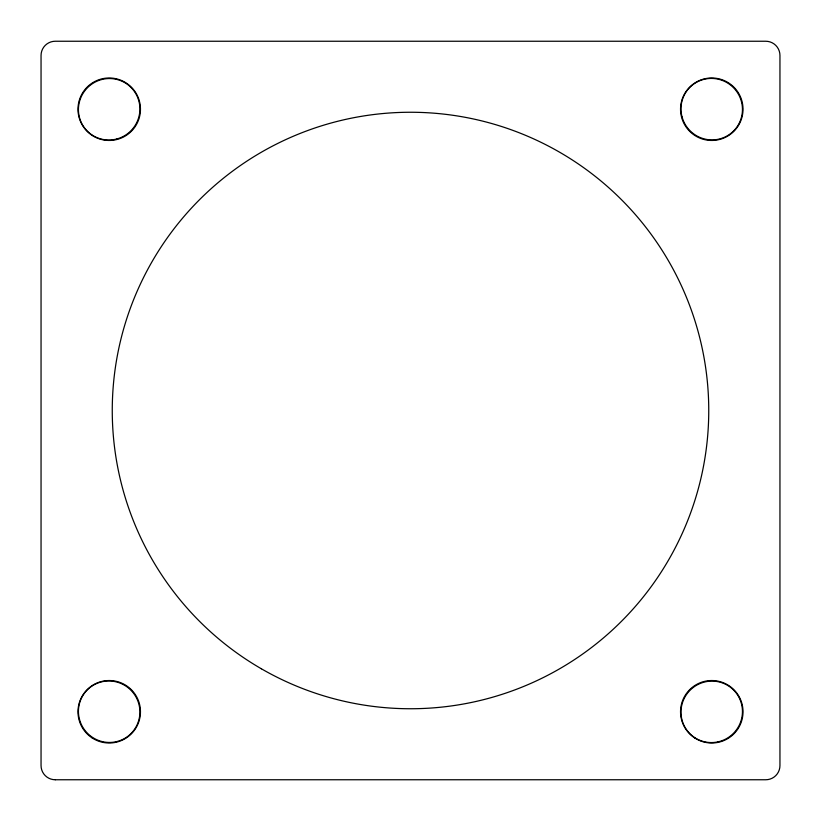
<?xml version="1.0" encoding="UTF-8"?>
<svg xmlns="http://www.w3.org/2000/svg" width="821" height="821" viewBox="0 0 821 821"><rect width="100%" height="100%" fill="white"/><g stroke="black" fill="none" stroke-linecap="round" stroke-linejoin="round"><path stroke-width="1.23" d="M55.253 779.755L765.747 779.755A14.203 14.203 0 0 0 779.95 765.562L779.95 55.438A14.203 14.203 0 0 0 765.747 41.245L55.253 41.245A14.203 14.203 0 0 0 41.05 55.438L41.05 765.552A14.193 14.193 0 0 0 55.253 779.755M261.376 668.787A298.249 298.249 0 0 0 708.749 410.5A298.249 298.249 0 0 0 261.376 152.213A298.249 298.249 0 0 0 261.376 668.787M694.853 738.038A31.249 31.249 0 0 0 742.984 713.305A31.249 31.249 0 0 0 697.491 683.985A31.249 31.249 0 0 0 694.853 738.038M92.301 738.038A31.249 31.249 0 0 0 140.432 713.305A31.249 31.249 0 0 0 94.938 683.985A31.249 31.249 0 0 0 92.301 738.038M92.301 135.486A31.249 31.249 0 0 0 140.432 110.743A31.249 31.249 0 0 0 94.938 81.433A31.249 31.249 0 0 0 92.301 135.486M694.853 135.486A31.249 31.249 0 0 0 742.984 110.743A31.249 31.249 0 0 0 697.491 81.433A31.249 31.249 0 0 0 694.853 135.486M682.066 116.962A30.89 30.572 45 0 0 733.563 131.011A30.89 30.572 45 0 0 719.514 79.514A30.89 30.572 45 0 0 682.066 116.962M116.962 138.934A30.89 30.572 -45 0 0 131.011 87.437A30.89 30.572 -45 0 0 79.514 101.486A30.89 30.572 -45 0 0 116.962 138.934M79.514 719.514A30.89 30.572 45 0 0 131.011 733.563A30.89 30.572 45 0 0 116.962 682.066A30.89 30.572 45 0 0 79.514 719.514M717.636 741.938A30.89 30.572 -45 0 0 734.877 691.395A30.89 30.572 -45 0 0 682.641 702.181A30.89 30.572 -45 0 0 717.636 741.938"/></g></svg>
